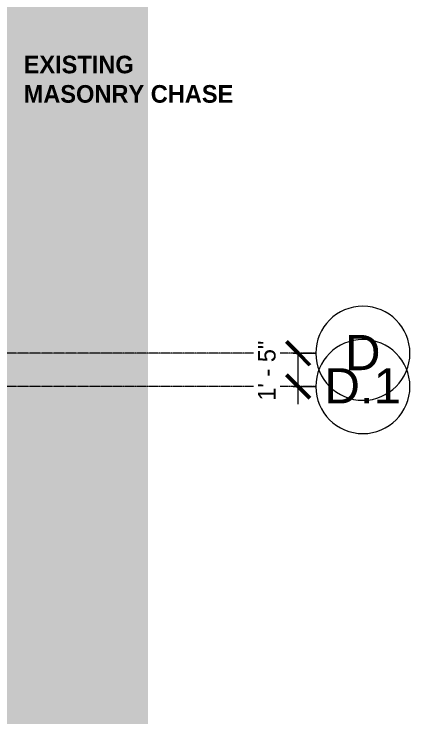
# Model space of a CAD drawing. Header units: inches. Extents: x -4139 to -1227, y 10223 to 12021.
# Drawn here: x -1516.8 to -1314.8, y 10631.8 to 10990.5 of the extents above; entities that cross this region are included whole.
import ezdxf

# ---------------------------------------------------------------- set-up
doc = ezdxf.new("R2010")
doc.units = ezdxf.units.IN
doc.header["$MEASUREMENT"] = 0
doc.linetypes.add('Grid Line 1_2_', pattern=[0.875, 0.5, -0.125, 0.125, -0.125])
for name, color, linetype, lineweight in [('A-ANNO-DIMS', 211, 'Continuous', 9), ('A-ANNO-DIMS-96', 211, 'Continuous', 9), ('A-ROOF', 132, 'Continuous', 13), ('G-ANNO-TEXT', 231, 'Continuous', 9), ('S-GRID', 1, 'Continuous', 9), ('S-GRID-IDEN', 1, 'Continuous', 9)]:
    doc.layers.add(name, color=color, linetype=linetype, lineweight=lineweight)
doc.styles.add('Arial', font='arial.ttf', dxfattribs={"height": 18})
doc.styles.add('Century Gothic_1', font='ufonts.com_century-gothic.ttf', dxfattribs={"height": 9})
doc.styles.add('Century Gothic_B', font='GOTHICB.TTF', dxfattribs={"height": 9})
doc.dimstyles.new('OD__1_16__Tol__', dxfattribs={"dimscale": 12, "dimtxt": 9.397514, "dimasz": 1, "dimexe": 0.75, "dimexo": 0.5, "dimgap": 0.75, "dimtad": 1, "dimdec": 4, "dimrnd": 0.0625, "dimzin": 3, "dimdsep": 46, "dimlunit": 4, "dimtxsty": 'Century Gothic_1', "dimblk1": 'OBLIQUE', "dimblk2": 'OBLIQUE', "dimsah": 1, "dimcen": 0.09, "dimdle": 0.75, "dimazin": 0, "dimtfac": 1, "dimtdec": 4, "dimtix": 1, "dimtmove": 0, "dimatfit": 3, "dimfxl": 1, "dimtvp": 1, "dimtfill": 1, "dimfrac": 2, "dimtolj": 1, "dimtzin": 0, "dimarcsym": 2})

# ---------------------------------------------------------------- blocks, each defined once
blk = doc.blocks.new('Walls 1 - Walls 1-1277454-FLOOR PLAN - 1ST FLOOR PLAN')
at = {"layer": 'A-ROOF', "lineweight": 9}
blk.add_hatch(color=161, dxfattribs=at).paths.add_polyline_path([(-1448.53, 10380.08), (-1448.53, 11927.3), (-1956.88, 11927.3), (-1956.83, 11915.82), (-1585.45, 11918.85), (-1585.45, 11774.15), (-1577.83, 11774.15), (-1577.83, 10643.01), (-1938.58, 10642.37), (-1938.58, 10381.41), (-1577.83, 10380.43)], flags=0)
blk = doc.blocks.new('Grid - Grid Head - Circle-50561-FLOOR PLAN - 1ST FLOOR PLAN')
at = {"layer": 'S-GRID-IDEN'}
for start, end in [(360, 180), (180, 360)]:
    blk.add_arc((0, 0), 0.25, start, end, dxfattribs=at)
blk = doc.blocks.new('DIMBLOCK16-FLOOR PLAN - 1ST FLOOR PLAN')
at = {"layer": 'A-ANNO-DIMS-96', "lineweight": 50}
for p, q in [((-1371.84, 10817.4), (-1377.84, 10823.4)), ((-1371.84, 10817.4), (-1365.84, 10811.4)), ((-1371.84, 10800.4), (-1377.84, 10806.4)), ((-1371.84, 10800.4), (-1365.84, 10794.4))]:
    blk.add_line(p, q, dxfattribs=at)
at = {"layer": 'A-ANNO-DIMS-96'}
for p, q in [((-1374.32, 10817.4), (-1362.84, 10817.4)), ((-1371.84, 10817.4), (-1374.32, 10817.4)), ((-1371.84, 10791.4), (-1371.84, 10817.4)), ((-1374.32, 10800.4), (-1362.84, 10800.4)), ((-1371.84, 10800.4), (-1374.32, 10800.4))]:
    blk.add_line(p, q, dxfattribs=at)
at = {"layer": 'A-ANNO-DIMS-96', "color": 0, "insert": (-1392.37, 10793.16), "char_height": 9, "width": 37.7691, "attachment_point": 1, "rotation": 90, "line_spacing_factor": 0.984502, "style": 'Century Gothic_1', "bg_fill": 3, "box_fill_scale": 1.25, "bg_fill_color": 256, "bg_fill_true_color": 13158600, "bg_fill_transparency": 0}
blk.add_mtext('1\' - 5"', dxfattribs=at)
blk = doc.blocks.new('_Oblique')
at = {"color": 0, "linetype": 'ByBlock', "lineweight": -2}
blk.add_line((-0.5, -0.5), (0.5, 0.5), dxfattribs=at)

msp = doc.modelspace()

# ---------------------------------------------------------------- linework, layer by layer
at = {"layer": 'S-GRID', "linetype": 'Grid Line 1_2_'}
for p, q in [((-1362.80331, 10817.39539), (-3750.49332, 10817.39539)), ((-1362.80331, 10800.39539), (-3886.22241, 10800.39539))]:
    msp.add_line(p, q, dxfattribs=at)

# ---------------------------------------------------------------- block references
at = {"layer": 'A-ROOF', "color": 8, "lineweight": 9}
msp.add_blockref('Walls 1 - Walls 1-1277454-FLOOR PLAN - 1ST FLOOR PLAN', (0, 0), dxfattribs=at)
at = {"layer": 'S-GRID-IDEN', "xscale": 95.99999999999994, "yscale": 95.99999999999994, "zscale": 95.99999999999994}
for p, rotation in [((-1338.80331, 10817.39539), 89.99999999999962), ((-1338.80331, 10800.39539), 89.9999999999996)]:
    msp.add_blockref('Grid - Grid Head - Circle-50561-FLOOR PLAN - 1ST FLOOR PLAN', p, dxfattribs=dict(at, rotation=rotation))

# ---------------------------------------------------------------- texts
at = {"layer": 'G-ANNO-TEXT', "color": 147, "lineweight": 20, "char_height": 9, "attachment_point": 1, "style": 'Century Gothic_B'}
for s, insert, width in [('EXISTING ', (-1511.91062, 10969.29777), 70.599), ('MASONRY CHASE', (-1511.91062, 10954.29777), 131.805)]:
    msp.add_mtext(s, dxfattribs=dict(at, insert=insert, width=width))
at = {"layer": 'S-GRID-IDEN', "char_height": 18, "attachment_point": 1, "style": 'Arial'}
for s, insert, width in [('D', (-1347.96566, 10826.77621), 22.119), ('D.1', (-1358.45385, 10809.77621), 47.571)]:
    msp.add_mtext(s, dxfattribs=dict(at, insert=insert, width=width))

# ---------------------------------------------------------------- next in the draw order: dimensions: what is measured, and where the dimension line sits
at = {"layer": 'A-ANNO-DIMS'}
dim = msp.add_linear_dim(base=(-1371.83761, 10817.39539), p1=(-1380.32289, 10800.39539), p2=(-1380.32289, 10817.39539), angle=90, dimstyle='OD__1_16__Tol__', override={"dimpost": '<>', "dimfxl": 17}, dxfattribs=at)
dim.commit()
dim.dimension.update_dxf_attribs({"geometry": 'DIMBLOCK16-FLOOR PLAN - 1ST FLOOR PLAN', "text_midpoint": (-1385.4508, 10808.89539)})

doc.saveas('drawing.dxf')
